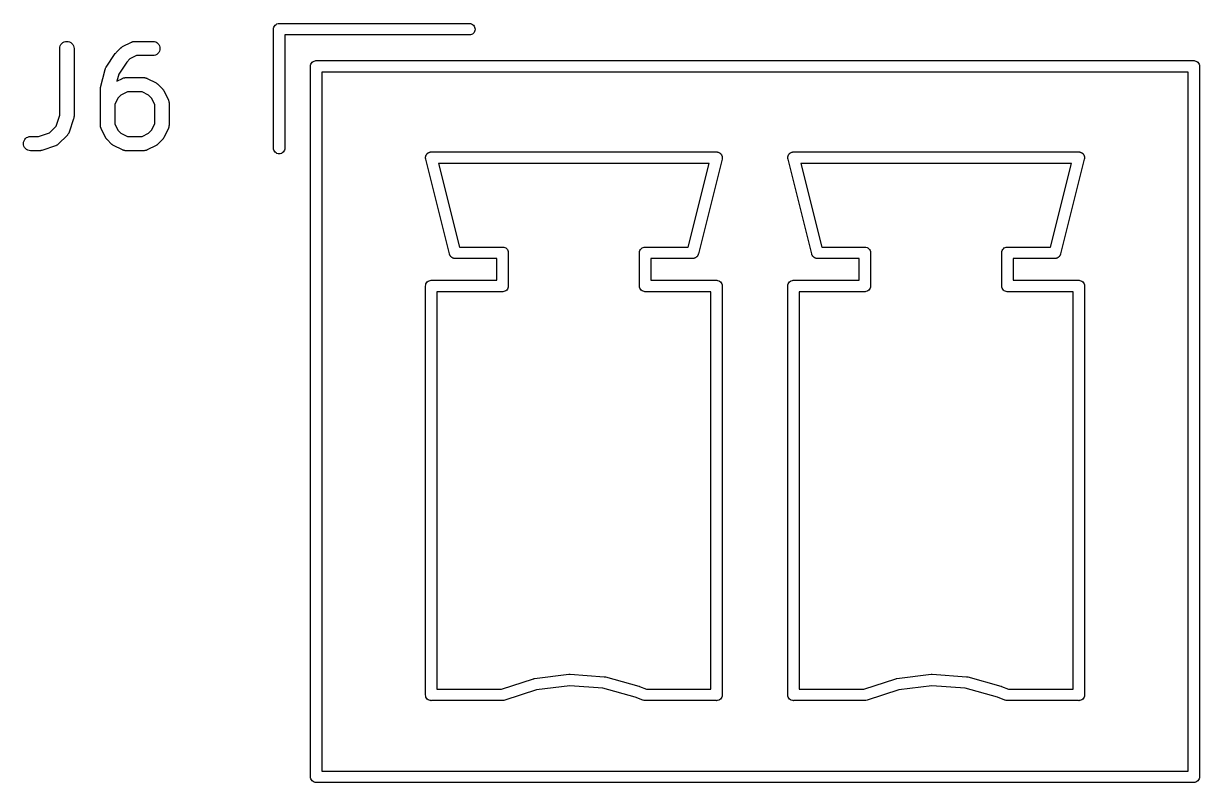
# Model space of a CAD drawing. Extents: x 52.4 to 149.4, y -66.8 to -27.6.
# Drawn here: x 126.21 to 138.58, y -37.17 to -29.19 of the extents above; entities that cross this region are included whole.
import ezdxf

# ---------------------------------------------------------------- set-up
doc = ezdxf.new("R2010")
doc.units = 0
doc.layers.add('BLACK', color=7, linetype='CONTINUOUS')

msp = doc.modelspace()

# ---------------------------------------------------------------- linework, layer by layer
at = {"layer": 'BLACK', "linetype": 'CONTINUOUS'}
for p, q in [((128.888, -29.1909), (128.897, -29.19)), ((128.897, -29.19), (128.9, -29.1897)), ((128.897, -29.19), (128.897, -29.19)), ((128.9, -29.1897), (128.903, -29.19)), ((128.903, -29.19), (130.903, -29.19)), ((130.903, -29.19), (130.912, -29.1909)), ((128.84, -29.25), (128.841, -29.2382)), ((128.84, -29.253), (128.84, -29.25)), ((128.84, -30.5029), (128.84, -29.253)), ((128.841, -29.2382), (128.844, -29.2269)), ((128.844, -29.2269), (128.85, -29.2165)), ((128.85, -29.2165), (128.857, -29.2074)), ((128.857, -29.2074), (128.867, -29.1999)), ((128.867, -29.1999), (128.877, -29.1943)), ((128.877, -29.1943), (128.888, -29.1909)), ((130.903, -29.31), (128.96, -29.31)), ((128.96, -29.31), (128.96, -30.5029)), ((130.912, -29.3091), (130.903, -29.31)), ((130.912, -29.1909), (130.923, -29.1943)), ((130.923, -29.3057), (130.912, -29.3091)), ((130.923, -29.1943), (130.933, -29.1999)), ((130.933, -29.3001), (130.923, -29.3057)), ((130.933, -29.1999), (130.943, -29.2074)), ((130.943, -29.2926), (130.933, -29.3001)), ((130.943, -29.2074), (130.95, -29.2165)), ((130.95, -29.2835), (130.943, -29.2926)), ((130.95, -29.2165), (130.956, -29.2269)), ((130.956, -29.2731), (130.95, -29.2835)), ((130.956, -29.2269), (130.959, -29.2382)), ((130.959, -29.2618), (130.956, -29.2731)), ((130.959, -29.2382), (130.96, -29.25)), ((130.96, -29.25), (130.959, -29.2618)), ((126.592, -29.4513), (126.593, -29.4368)), ((126.593, -29.4368), (126.598, -29.4228)), ((126.598, -29.4228), (126.605, -29.41)), ((126.605, -29.41), (126.614, -29.3988)), ((126.614, -29.3988), (126.626, -29.3896)), ((126.626, -29.3896), (126.639, -29.3828)), ((126.639, -29.3828), (126.653, -29.3787)), ((126.653, -29.3787), (126.667, -29.3774)), ((126.667, -29.3774), (126.682, -29.3789)), ((126.682, -29.3789), (126.696, -29.3832)), ((126.696, -29.3832), (126.709, -29.3902)), ((126.709, -29.3902), (126.72, -29.3995)), ((126.72, -29.3995), (126.729, -29.4109)), ((126.729, -29.4109), (126.736, -29.4238)), ((126.736, -29.4238), (126.74, -29.4378)), ((126.74, -29.4378), (126.742, -29.4524)), ((127.242, -29.439), (127.245, -29.4371)), ((127.245, -29.4371), (127.249, -29.4352)), ((127.249, -29.4352), (127.252, -29.4329)), ((127.252, -29.4329), (127.347, -29.3853)), ((127.347, -29.3853), (127.348, -29.3848)), ((127.348, -29.3848), (127.35, -29.3841)), ((127.35, -29.3841), (127.352, -29.383)), ((127.352, -29.383), (127.357, -29.3816)), ((127.357, -29.3816), (127.362, -29.3798)), ((127.362, -29.3798), (127.364, -29.3794)), ((127.364, -29.3794), (127.366, -29.3788)), ((127.366, -29.3788), (127.371, -29.3783)), ((127.371, -29.3783), (127.377, -29.3775)), ((127.377, -29.3775), (127.379, -29.3776)), ((127.379, -29.3776), (127.381, -29.3774)), ((127.381, -29.3774), (127.571, -29.3774)), ((127.571, -29.3774), (127.572, -29.3774)), ((127.572, -29.3774), (127.587, -29.379)), ((127.587, -29.379), (127.601, -29.3834)), ((127.601, -29.3834), (127.614, -29.3905)), ((127.614, -29.3905), (127.625, -29.3999)), ((127.625, -29.3999), (127.634, -29.4113)), ((127.634, -29.4113), (127.641, -29.4243)), ((127.641, -29.4243), (127.645, -29.4383)), ((126.592, -29.4524), (126.592, -29.4513)), ((126.592, -30.1545), (126.592, -29.4524)), ((126.742, -29.4524), (126.742, -30.1667)), ((127.08, -29.6489), (127.176, -29.506)), ((127.176, -29.5051), (127.181, -29.4999)), ((127.176, -29.5059), (127.176, -29.5051)), ((127.176, -29.506), (127.176, -29.5059)), ((127.176, -29.5059), (127.176, -29.5059)), ((127.176, -29.5059), (127.176, -29.5059)), ((127.181, -29.4999), (127.185, -29.4946)), ((127.185, -29.4946), (127.233, -29.447)), ((127.233, -29.4462), (127.237, -29.4436)), ((127.233, -29.447), (127.233, -29.4462)), ((127.237, -29.4436), (127.24, -29.4407)), ((127.24, -29.4407), (127.242, -29.439)), ((127.33, -29.5616), (127.296, -29.5954)), ((127.399, -29.5274), (127.33, -29.5616)), ((127.571, -29.5274), (127.399, -29.5274)), ((127.586, -29.526), (127.571, -29.5274)), ((127.6, -29.5217), (127.586, -29.526)), ((127.613, -29.5148), (127.6, -29.5217)), ((127.624, -29.5056), (127.613, -29.5148)), ((127.634, -29.4943), (127.624, -29.5056)), ((127.641, -29.4814), (127.634, -29.4943)), ((127.645, -29.4675), (127.641, -29.4814)), ((127.645, -29.4383), (127.646, -29.4529)), ((127.646, -29.4529), (127.645, -29.4675)), ((127.022, -29.8628), (127.07, -29.6723)), ((127.07, -29.6713), (127.072, -29.6666)), ((127.07, -29.6723), (127.07, -29.6713)), ((127.072, -29.6666), (127.074, -29.6618)), ((127.074, -29.6618), (127.075, -29.6597)), ((127.075, -29.6576), (127.078, -29.6533)), ((127.075, -29.6597), (127.075, -29.6576)), ((127.078, -29.6533), (127.08, -29.6489)), ((127.296, -29.5954), (127.212, -29.7213)), ((129.23, -29.64), (129.231, -29.6282)), ((129.23, -29.6429), (129.23, -29.64)), ((129.23, -37.107), (129.23, -29.6429)), ((129.231, -29.6282), (129.234, -29.6169)), ((129.234, -29.6169), (129.24, -29.6065)), ((129.24, -29.6065), (129.247, -29.5974)), ((129.247, -29.5974), (129.257, -29.5899)), ((129.257, -29.5899), (129.267, -29.5843)), ((129.267, -29.5843), (129.278, -29.5809)), ((129.278, -29.5809), (129.287, -29.58)), ((129.287, -29.58), (129.29, -29.5797)), ((129.29, -29.5797), (129.293, -29.58)), ((129.293, -29.58), (138.517, -29.58)), ((138.517, -29.58), (138.52, -29.5797)), ((138.52, -29.5797), (138.523, -29.58)), ((138.523, -29.58), (138.532, -29.5809)), ((138.532, -29.5809), (138.543, -29.5843)), ((138.543, -29.5843), (138.553, -29.5899)), ((138.553, -29.5899), (138.563, -29.5974)), ((138.563, -29.5974), (138.57, -29.6065)), ((138.57, -29.6065), (138.576, -29.6169)), ((138.576, -29.6169), (138.579, -29.6282)), ((138.579, -29.6282), (138.58, -29.64)), ((138.58, -29.64), (138.58, -29.6429)), ((138.58, -29.6429), (138.58, -37.1071)), ((127.212, -29.7213), (127.194, -29.7954)), ((127.194, -29.7954), (127.252, -29.7663)), ((127.252, -29.7663), (127.253, -29.7658)), ((127.253, -29.7658), (127.255, -29.765)), ((127.255, -29.765), (127.257, -29.764)), ((127.257, -29.764), (127.262, -29.7625)), ((127.262, -29.7625), (127.267, -29.7607)), ((127.267, -29.7607), (127.269, -29.7604)), ((127.269, -29.7604), (127.271, -29.7598)), ((127.271, -29.7598), (127.276, -29.7593)), ((127.276, -29.7593), (127.281, -29.7585)), ((127.281, -29.7585), (127.284, -29.7585)), ((127.284, -29.7585), (127.286, -29.7583)), ((127.286, -29.7583), (127.476, -29.7583)), ((127.476, -29.7583), (127.477, -29.7583)), ((127.477, -29.7583), (127.479, -29.7586)), ((127.479, -29.7586), (127.482, -29.7585)), ((127.482, -29.7585), (127.487, -29.7594)), ((127.487, -29.7594), (127.492, -29.76)), ((127.492, -29.76), (127.494, -29.7606)), ((127.494, -29.7606), (127.496, -29.761)), ((127.496, -29.761), (127.501, -29.7629)), ((127.501, -29.7629), (127.506, -29.7644)), ((127.506, -29.7644), (127.508, -29.7655)), ((127.508, -29.7655), (127.51, -29.7663)), ((127.51, -29.7663), (127.605, -29.8139)), ((129.35, -29.7), (129.35, -37.05)), ((138.46, -29.7), (129.35, -29.7)), ((138.46, -37.05), (138.46, -29.7)), ((127.02, -29.8772), (127.021, -29.8713)), ((127.02, -29.8786), (127.02, -29.8772)), ((127.02, -29.8799), (127.02, -29.8786)), ((127.02, -29.881), (127.02, -29.8799)), ((127.02, -30.2619), (127.02, -29.881)), ((127.021, -29.8713), (127.022, -29.8654)), ((127.022, -29.8641), (127.022, -29.8628)), ((127.022, -29.8654), (127.022, -29.8641)), ((127.303, -29.9083), (127.235, -29.9426)), ((127.458, -29.9083), (127.303, -29.9083)), ((127.527, -29.9426), (127.458, -29.9083)), ((127.605, -29.8139), (127.606, -29.8143)), ((127.606, -29.8143), (127.609, -29.8166)), ((127.609, -29.8166), (127.613, -29.8186)), ((127.613, -29.8186), (127.616, -29.8206)), ((127.616, -29.8206), (127.618, -29.8223)), ((127.618, -29.8223), (127.621, -29.8252)), ((127.621, -29.8252), (127.624, -29.8279)), ((127.624, -29.8279), (127.672, -29.8755)), ((127.672, -29.8755), (127.673, -29.8763)), ((127.673, -29.8763), (127.675, -29.8796)), ((127.675, -29.8796), (127.678, -29.8826)), ((127.678, -29.8826), (127.68, -29.8853)), ((127.68, -29.8853), (127.682, -29.8877)), ((127.682, -29.8877), (127.684, -29.8915)), ((127.684, -29.8915), (127.686, -29.895)), ((127.686, -29.895), (127.734, -29.9903)), ((127.204, -29.973), (127.17, -30.0415)), ((127.17, -30.0415), (127.17, -30.2442)), ((127.235, -29.9426), (127.204, -29.973)), ((127.557, -29.973), (127.527, -29.9426)), ((127.592, -30.0415), (127.557, -29.973)), ((127.592, -30.2442), (127.592, -30.0415)), ((127.734, -29.9903), (127.734, -29.9912)), ((127.734, -29.9912), (127.735, -29.9933)), ((127.735, -29.9933), (127.736, -29.9952)), ((127.736, -29.9952), (127.737, -30.0001)), ((127.737, -30.0001), (127.739, -30.0049)), ((127.739, -30.0049), (127.74, -30.0071)), ((127.74, -30.0071), (127.74, -30.0092)), ((127.74, -30.0092), (127.741, -30.0143)), ((127.741, -30.0143), (127.742, -30.0194)), ((127.742, -30.0194), (127.741, -30.0216)), ((127.741, -30.0216), (127.742, -30.0238)), ((127.742, -30.0238), (127.742, -30.2619)), ((126.553, -30.269), (126.592, -30.1545)), ((126.741, -30.1761), (126.74, -30.1792)), ((126.74, -30.1792), (126.74, -30.1823)), ((126.742, -30.1677), (126.741, -30.1719)), ((126.741, -30.1719), (126.741, -30.1761)), ((126.742, -30.1667), (126.742, -30.1677)), ((126.483, -30.3392), (126.553, -30.269)), ((126.738, -30.1904), (126.69, -30.3332)), ((126.739, -30.1863), (126.738, -30.1904)), ((126.74, -30.1823), (126.739, -30.1863)), ((127.02, -30.2641), (127.02, -30.2619)), ((127.02, -30.2663), (127.02, -30.2641)), ((127.021, -30.2714), (127.02, -30.2663)), ((127.022, -30.2765), (127.021, -30.2714)), ((127.022, -30.2786), (127.022, -30.2765)), ((127.023, -30.2808), (127.022, -30.2786)), ((127.024, -30.2856), (127.023, -30.2808)), ((127.026, -30.2905), (127.024, -30.2856)), ((127.027, -30.2924), (127.026, -30.2905)), ((127.028, -30.2945), (127.027, -30.2924)), ((127.028, -30.2954), (127.028, -30.2945)), ((127.076, -30.3907), (127.028, -30.2954)), ((127.17, -30.2442), (127.204, -30.3127)), ((127.557, -30.3127), (127.592, -30.2442)), ((127.734, -30.2954), (127.686, -30.3907)), ((127.735, -30.2934), (127.734, -30.2954)), ((127.736, -30.2914), (127.735, -30.2934)), ((127.737, -30.2866), (127.736, -30.2914)), ((127.739, -30.2818), (127.737, -30.2866)), ((127.74, -30.2775), (127.739, -30.2796)), ((127.739, -30.2796), (127.739, -30.2818)), ((127.741, -30.2724), (127.74, -30.2775)), ((127.742, -30.263), (127.741, -30.2651)), ((127.741, -30.2651), (127.741, -30.2674)), ((127.741, -30.2674), (127.741, -30.2724)), ((127.742, -30.2619), (127.742, -30.263)), ((126.212, -30.4373), (126.217, -30.4233)), ((126.217, -30.4233), (126.224, -30.4104)), ((126.224, -30.4104), (126.233, -30.3992)), ((126.233, -30.3992), (126.244, -30.3899)), ((126.244, -30.3899), (126.257, -30.383)), ((126.257, -30.383), (126.271, -30.3788)), ((126.271, -30.3788), (126.286, -30.3774)), ((126.286, -30.3774), (126.369, -30.3774)), ((126.369, -30.3774), (126.483, -30.3392)), ((126.672, -30.3626), (126.577, -30.4578)), ((126.673, -30.3609), (126.672, -30.3626)), ((126.675, -30.3594), (126.673, -30.3609)), ((126.678, -30.3552), (126.675, -30.3594)), ((126.681, -30.3512), (126.678, -30.3552)), ((126.682, -30.3493), (126.681, -30.3512)), ((126.684, -30.3475), (126.682, -30.3493)), ((126.686, -30.3429), (126.684, -30.3475)), ((126.688, -30.3383), (126.686, -30.3429)), ((126.689, -30.3362), (126.688, -30.3383)), ((126.69, -30.3342), (126.689, -30.3362)), ((126.69, -30.3332), (126.69, -30.3342)), ((127.078, -30.3943), (127.076, -30.3907)), ((127.08, -30.398), (127.078, -30.3943)), ((127.082, -30.4004), (127.08, -30.398)), ((127.084, -30.4031), (127.082, -30.4004)), ((127.086, -30.4061), (127.084, -30.4031)), ((127.089, -30.4094), (127.086, -30.4061)), ((127.09, -30.4102), (127.089, -30.4094)), ((127.137, -30.4578), (127.09, -30.4102)), ((127.204, -30.3127), (127.235, -30.3431)), ((127.235, -30.3431), (127.303, -30.3774)), ((127.303, -30.3774), (127.458, -30.3774)), ((127.458, -30.3774), (127.527, -30.3431)), ((127.527, -30.3431), (127.557, -30.3127)), ((127.672, -30.4102), (127.624, -30.4578)), ((127.675, -30.4069), (127.672, -30.4102)), ((127.678, -30.4039), (127.675, -30.4069)), ((127.679, -30.4013), (127.678, -30.4039)), ((127.681, -30.3989), (127.679, -30.4013)), ((127.683, -30.3952), (127.681, -30.3989)), ((127.686, -30.3916), (127.683, -30.3952)), ((127.686, -30.3907), (127.686, -30.3916)), ((126.211, -30.4519), (126.212, -30.4373)), ((126.212, -30.4664), (126.211, -30.4519)), ((126.216, -30.4805), (126.212, -30.4664)), ((126.223, -30.4934), (126.216, -30.4805)), ((126.232, -30.5049), (126.223, -30.4934)), ((126.243, -30.5143), (126.232, -30.5049)), ((126.256, -30.5213), (126.243, -30.5143)), ((126.27, -30.5257), (126.256, -30.5213)), ((126.285, -30.5274), (126.27, -30.5257)), ((126.286, -30.5274), (126.285, -30.5274)), ((126.381, -30.5274), (126.286, -30.5274)), ((126.385, -30.527), (126.381, -30.5274)), ((126.389, -30.5269), (126.385, -30.527)), ((126.392, -30.5263), (126.389, -30.5269)), ((126.396, -30.526), (126.392, -30.5263)), ((126.4, -30.5247), (126.396, -30.526)), ((126.404, -30.5239), (126.4, -30.5247)), ((126.405, -30.5235), (126.404, -30.5239)), ((126.548, -30.4759), (126.405, -30.5235)), ((126.55, -30.475), (126.548, -30.4759)), ((126.552, -30.4744), (126.55, -30.475)), ((126.556, -30.472), (126.552, -30.4744)), ((126.561, -30.47), (126.556, -30.472)), ((126.563, -30.4687), (126.561, -30.47)), ((126.565, -30.4677), (126.563, -30.4687)), ((126.569, -30.4645), (126.565, -30.4677)), ((126.573, -30.4615), (126.569, -30.4645)), ((126.574, -30.4599), (126.573, -30.4615)), ((126.576, -30.4585), (126.574, -30.4599)), ((126.577, -30.4578), (126.576, -30.4585)), ((127.141, -30.4605), (127.137, -30.4578)), ((127.144, -30.4634), (127.141, -30.4605)), ((127.146, -30.4651), (127.144, -30.4634)), ((127.149, -30.4671), (127.146, -30.4651)), ((127.152, -30.4691), (127.149, -30.4671)), ((127.156, -30.4714), (127.152, -30.4691)), ((127.157, -30.4718), (127.156, -30.4714)), ((127.252, -30.5195), (127.157, -30.4718)), ((127.254, -30.5203), (127.252, -30.5195)), ((127.256, -30.5213), (127.254, -30.5203)), ((127.261, -30.5229), (127.256, -30.5213)), ((127.266, -30.5247), (127.261, -30.5229)), ((127.268, -30.5251), (127.266, -30.5247)), ((127.27, -30.5257), (127.268, -30.5251)), ((127.275, -30.5263), (127.27, -30.5257)), ((127.28, -30.5272), (127.275, -30.5263)), ((127.282, -30.5271), (127.28, -30.5272)), ((127.285, -30.5274), (127.282, -30.5271)), ((127.286, -30.5274), (127.285, -30.5274)), ((127.476, -30.5274), (127.286, -30.5274)), ((127.478, -30.5272), (127.476, -30.5274)), ((127.481, -30.5273), (127.478, -30.5272)), ((127.486, -30.5265), (127.481, -30.5273)), ((127.491, -30.526), (127.486, -30.5265)), ((127.493, -30.5253), (127.491, -30.526)), ((127.495, -30.525), (127.493, -30.5253)), ((127.5, -30.5232), (127.495, -30.525)), ((127.505, -30.5217), (127.5, -30.5232)), ((127.507, -30.5207), (127.505, -30.5217)), ((127.509, -30.5199), (127.507, -30.5207)), ((127.51, -30.5195), (127.509, -30.5199)), ((127.605, -30.4718), (127.51, -30.5195)), ((127.609, -30.4696), (127.605, -30.4718)), ((127.612, -30.4677), (127.609, -30.4696)), ((127.615, -30.4657), (127.612, -30.4677)), ((127.617, -30.4641), (127.615, -30.4657)), ((127.62, -30.4612), (127.617, -30.4641)), ((127.624, -30.4585), (127.62, -30.4612)), ((127.624, -30.4578), (127.624, -30.4585)), ((128.841, -30.5118), (128.84, -30.5029)), ((128.844, -30.5231), (128.841, -30.5118)), ((128.85, -30.5335), (128.844, -30.5231)), ((128.857, -30.5426), (128.85, -30.5335)), ((128.867, -30.5501), (128.857, -30.5426)), ((128.877, -30.5557), (128.867, -30.5501)), ((128.933, -30.5501), (128.923, -30.5557)), ((128.943, -30.5426), (128.933, -30.5501)), ((128.95, -30.5335), (128.943, -30.5426)), ((128.956, -30.5231), (128.95, -30.5335)), ((128.959, -30.5118), (128.956, -30.5231)), ((128.96, -30.5029), (128.959, -30.5118)), ((130.464, -30.5516), (130.465, -30.5508)), ((130.465, -30.5508), (130.467, -30.5499)), ((130.467, -30.5499), (130.47, -30.5478)), ((130.47, -30.5478), (130.474, -30.5455)), ((130.474, -30.5455), (130.476, -30.545)), ((130.476, -30.545), (130.477, -30.5443)), ((130.477, -30.5443), (130.481, -30.543)), ((130.481, -30.543), (130.485, -30.5415)), ((130.485, -30.5415), (130.487, -30.5413)), ((130.487, -30.5413), (130.488, -30.5409)), ((130.488, -30.5409), (130.493, -30.5404)), ((130.493, -30.5404), (130.497, -30.5398)), ((130.497, -30.5398), (130.501, -30.54)), ((130.501, -30.54), (133.499, -30.54)), ((133.499, -30.54), (133.503, -30.5398)), ((133.503, -30.5398), (133.507, -30.5404)), ((133.507, -30.5404), (133.512, -30.5409)), ((133.512, -30.5409), (133.513, -30.5413)), ((133.513, -30.5413), (133.515, -30.5415)), ((133.515, -30.5415), (133.519, -30.543)), ((133.519, -30.543), (133.523, -30.5443)), ((133.523, -30.5443), (133.524, -30.545)), ((133.524, -30.545), (133.526, -30.5455)), ((133.526, -30.5455), (133.53, -30.5478)), ((133.53, -30.5478), (133.533, -30.5499)), ((133.533, -30.5499), (133.535, -30.5508)), ((133.535, -30.5508), (133.536, -30.5516)), ((134.274, -30.5516), (134.275, -30.5508)), ((134.275, -30.5508), (134.277, -30.5499)), ((134.277, -30.5499), (134.28, -30.5478)), ((134.28, -30.5478), (134.284, -30.5455)), ((134.284, -30.5455), (134.286, -30.545)), ((134.286, -30.545), (134.287, -30.5443)), ((134.287, -30.5443), (134.291, -30.543)), ((134.291, -30.543), (134.295, -30.5415)), ((134.295, -30.5415), (134.297, -30.5413)), ((134.297, -30.5413), (134.298, -30.5409)), ((134.298, -30.5409), (134.303, -30.5404)), ((134.303, -30.5404), (134.307, -30.5398)), ((134.307, -30.5398), (134.311, -30.54)), ((134.311, -30.54), (137.309, -30.54)), ((137.309, -30.54), (137.313, -30.5398)), ((137.313, -30.5398), (137.317, -30.5404)), ((137.317, -30.5404), (137.322, -30.5409)), ((137.322, -30.5409), (137.323, -30.5413)), ((137.323, -30.5413), (137.325, -30.5415)), ((137.325, -30.5415), (137.329, -30.543)), ((137.329, -30.543), (137.333, -30.5443)), ((137.333, -30.5443), (137.334, -30.545)), ((137.334, -30.545), (137.336, -30.5455)), ((137.336, -30.5455), (137.34, -30.5478)), ((137.34, -30.5478), (137.343, -30.5499)), ((137.343, -30.5499), (137.345, -30.5508)), ((137.345, -30.5508), (137.346, -30.5516)), ((128.888, -30.5591), (128.877, -30.5557)), ((128.9, -30.5603), (128.888, -30.5591)), ((128.912, -30.5591), (128.9, -30.5603)), ((128.923, -30.5557), (128.912, -30.5591)), ((130.44, -30.5911), (130.441, -30.5897)), ((130.44, -30.5956), (130.44, -30.5911)), ((130.44, -30.6), (130.44, -30.5956)), ((130.44, -30.6015), (130.44, -30.6)), ((130.44, -30.6029), (130.44, -30.6015)), ((130.44, -30.6073), (130.44, -30.6029)), ((130.441, -30.6118), (130.44, -30.6073)), ((130.441, -30.5882), (130.442, -30.584)), ((130.441, -30.5897), (130.441, -30.5882)), ((130.442, -30.616), (130.441, -30.6118)), ((130.442, -30.584), (130.443, -30.5797)), ((130.691, -31.6103), (130.442, -30.616)), ((130.443, -30.5797), (130.444, -30.5783)), ((130.444, -30.5769), (130.446, -30.573)), ((130.444, -30.5783), (130.444, -30.5769)), ((130.446, -30.573), (130.448, -30.569)), ((130.448, -30.569), (130.449, -30.5678)), ((130.449, -30.5678), (130.45, -30.5665)), ((130.45, -30.5665), (130.453, -30.563)), ((130.453, -30.563), (130.455, -30.5595)), ((130.455, -30.5595), (130.456, -30.5585)), ((130.456, -30.5585), (130.457, -30.5574)), ((130.457, -30.5574), (130.461, -30.5545)), ((130.461, -30.5545), (130.464, -30.5516)), ((130.577, -30.66), (130.797, -31.54)), ((133.423, -30.66), (130.577, -30.66)), ((133.203, -31.54), (133.423, -30.66)), ((133.558, -30.616), (133.309, -31.6103)), ((133.536, -30.5516), (133.539, -30.5545)), ((133.539, -30.5545), (133.543, -30.5574)), ((133.543, -30.5574), (133.544, -30.5585)), ((133.544, -30.5585), (133.545, -30.5595)), ((133.545, -30.5595), (133.547, -30.563)), ((133.547, -30.563), (133.55, -30.5665)), ((133.55, -30.5665), (133.551, -30.5678)), ((133.551, -30.5678), (133.552, -30.569)), ((133.552, -30.569), (133.554, -30.573)), ((133.554, -30.573), (133.556, -30.5769)), ((133.556, -30.5769), (133.556, -30.5783)), ((133.556, -30.5783), (133.557, -30.5797)), ((133.557, -30.5797), (133.558, -30.5839)), ((133.558, -30.5839), (133.559, -30.5882)), ((133.559, -30.6118), (133.558, -30.616)), ((133.559, -30.5882), (133.559, -30.5897)), ((133.559, -30.5897), (133.56, -30.5911)), ((133.56, -30.6073), (133.559, -30.6118)), ((133.56, -30.5911), (133.56, -30.5956)), ((133.56, -30.5956), (133.56, -30.6)), ((133.56, -30.6), (133.56, -30.6015)), ((133.56, -30.6015), (133.56, -30.6029)), ((133.56, -30.6029), (133.56, -30.6073)), ((134.25, -30.5911), (134.251, -30.5897)), ((134.25, -30.5956), (134.25, -30.5911)), ((134.25, -30.6), (134.25, -30.5956)), ((134.25, -30.6015), (134.25, -30.6)), ((134.25, -30.6029), (134.25, -30.6015)), ((134.25, -30.6073), (134.25, -30.6029)), ((134.251, -30.6118), (134.25, -30.6073)), ((134.251, -30.5882), (134.252, -30.584)), ((134.251, -30.5897), (134.251, -30.5882)), ((134.252, -30.616), (134.251, -30.6118)), ((134.252, -30.584), (134.253, -30.5797)), ((134.501, -31.6103), (134.252, -30.616)), ((134.253, -30.5797), (134.254, -30.5783)), ((134.254, -30.5769), (134.256, -30.573)), ((134.254, -30.5783), (134.254, -30.5769)), ((134.256, -30.573), (134.258, -30.569)), ((134.258, -30.569), (134.259, -30.5678)), ((134.259, -30.5678), (134.26, -30.5665)), ((134.26, -30.5665), (134.263, -30.563)), ((134.263, -30.563), (134.265, -30.5595)), ((134.265, -30.5595), (134.266, -30.5585)), ((134.266, -30.5585), (134.267, -30.5574)), ((134.267, -30.5574), (134.271, -30.5545)), ((134.271, -30.5545), (134.274, -30.5516)), ((134.387, -30.66), (134.607, -31.54)), ((137.233, -30.66), (134.387, -30.66)), ((137.013, -31.54), (137.233, -30.66)), ((137.368, -30.616), (137.119, -31.6103)), ((137.346, -30.5516), (137.349, -30.5545)), ((137.349, -30.5545), (137.353, -30.5574)), ((137.353, -30.5574), (137.354, -30.5585)), ((137.354, -30.5585), (137.355, -30.5595)), ((137.355, -30.5595), (137.357, -30.563)), ((137.357, -30.563), (137.36, -30.5665)), ((137.36, -30.5665), (137.361, -30.5678)), ((137.361, -30.5678), (137.362, -30.569)), ((137.362, -30.569), (137.364, -30.573)), ((137.364, -30.573), (137.366, -30.5769)), ((137.366, -30.5769), (137.366, -30.5783)), ((137.366, -30.5783), (137.367, -30.5797)), ((137.367, -30.5797), (137.368, -30.5839)), ((137.368, -30.5839), (137.369, -30.5882)), ((137.369, -30.6118), (137.368, -30.616)), ((137.369, -30.5882), (137.369, -30.5897)), ((137.369, -30.5897), (137.37, -30.5911)), ((137.37, -30.6073), (137.369, -30.6118)), ((137.37, -30.5911), (137.37, -30.5956)), ((137.37, -30.5956), (137.37, -30.6)), ((137.37, -30.6), (137.37, -30.6015)), ((137.37, -30.6015), (137.37, -30.6029)), ((137.37, -30.6029), (137.37, -30.6073)), ((130.797, -31.54), (131.247, -31.54)), ((131.247, -31.54), (131.25, -31.5397)), ((131.25, -31.5397), (131.253, -31.54)), ((131.253, -31.54), (131.262, -31.5409)), ((131.262, -31.5409), (131.273, -31.5443)), ((132.727, -31.5443), (132.738, -31.5409)), ((132.738, -31.5409), (132.747, -31.54)), ((132.747, -31.54), (132.75, -31.5397)), ((132.75, -31.5397), (132.753, -31.54)), ((132.753, -31.54), (133.203, -31.54)), ((134.607, -31.54), (135.057, -31.54)), ((135.057, -31.54), (135.06, -31.5397)), ((135.06, -31.5397), (135.063, -31.54)), ((135.063, -31.54), (135.072, -31.5409)), ((135.072, -31.5409), (135.083, -31.5443)), ((136.537, -31.5443), (136.548, -31.5409)), ((136.548, -31.5409), (136.557, -31.54)), ((136.557, -31.54), (136.56, -31.5397)), ((136.56, -31.5397), (136.563, -31.54)), ((136.563, -31.54), (137.013, -31.54)), ((130.691, -31.6118), (130.691, -31.6103)), ((130.692, -31.616), (130.691, -31.6118)), ((130.693, -31.6174), (130.692, -31.616)), ((130.693, -31.6188), (130.693, -31.6174)), ((130.694, -31.6231), (130.693, -31.6188)), ((130.695, -31.6244), (130.694, -31.6231)), ((130.695, -31.6258), (130.695, -31.6244)), ((130.698, -31.6296), (130.695, -31.6258)), ((130.7, -31.6335), (130.698, -31.6296)), ((130.701, -31.6346), (130.7, -31.6335)), ((130.702, -31.6359), (130.701, -31.6346)), ((130.705, -31.6392), (130.702, -31.6359)), ((130.707, -31.6426), (130.705, -31.6392)), ((130.709, -31.6436), (130.707, -31.6426)), ((130.709, -31.6447), (130.709, -31.6436)), ((130.713, -31.6473), (130.709, -31.6447)), ((130.717, -31.6501), (130.713, -31.6473)), ((130.718, -31.6508), (130.717, -31.6501)), ((130.719, -31.6517), (130.718, -31.6508)), ((130.723, -31.6536), (130.719, -31.6517)), ((130.727, -31.6557), (130.723, -31.6536)), ((130.728, -31.6561), (130.727, -31.6557)), ((130.73, -31.6568), (130.728, -31.6561)), ((130.734, -31.6578), (130.73, -31.6568)), ((130.738, -31.6591), (130.734, -31.6578)), ((130.74, -31.6593), (130.738, -31.6591)), ((130.741, -31.6596), (130.74, -31.6593)), ((130.746, -31.6599), (130.741, -31.6596)), ((130.747, -31.66), (130.746, -31.6599)), ((130.749, -31.66), (130.747, -31.66)), ((130.753, -31.6602), (130.749, -31.66)), ((130.754, -31.66), (130.753, -31.6602)), ((131.19, -31.66), (130.754, -31.66)), ((131.19, -31.89), (131.19, -31.66)), ((131.273, -31.5443), (131.283, -31.5499)), ((131.283, -31.5499), (131.293, -31.5574)), ((131.293, -31.5574), (131.3, -31.5665)), ((131.3, -31.5665), (131.306, -31.5769)), ((131.306, -31.5769), (131.309, -31.5882)), ((131.309, -31.5882), (131.31, -31.6)), ((131.31, -31.6), (131.31, -31.6029)), ((131.31, -31.6029), (131.31, -31.9471)), ((132.69, -31.6), (132.691, -31.5882)), ((132.69, -31.6029), (132.69, -31.6)), ((132.69, -31.947), (132.69, -31.6029)), ((132.691, -31.5882), (132.694, -31.5769)), ((132.694, -31.5769), (132.7, -31.5665)), ((132.7, -31.5665), (132.707, -31.5574)), ((132.707, -31.5574), (132.717, -31.5499)), ((132.717, -31.5499), (132.727, -31.5443)), ((133.246, -31.66), (132.81, -31.66)), ((132.81, -31.66), (132.81, -31.89)), ((133.247, -31.6602), (133.246, -31.66)), ((133.251, -31.66), (133.247, -31.6602)), ((133.253, -31.66), (133.251, -31.66)), ((133.254, -31.6599), (133.253, -31.66)), ((133.259, -31.6596), (133.254, -31.6599)), ((133.26, -31.6593), (133.259, -31.6596)), ((133.262, -31.6591), (133.26, -31.6593)), ((133.266, -31.6578), (133.262, -31.6591)), ((133.27, -31.6568), (133.266, -31.6578)), ((133.272, -31.6561), (133.27, -31.6568)), ((133.273, -31.6557), (133.272, -31.6561)), ((133.277, -31.6536), (133.273, -31.6557)), ((133.281, -31.6517), (133.277, -31.6536)), ((133.282, -31.6508), (133.281, -31.6517)), ((133.283, -31.6501), (133.282, -31.6508)), ((133.287, -31.6473), (133.283, -31.6501)), ((133.291, -31.6447), (133.287, -31.6473)), ((133.293, -31.6426), (133.291, -31.6436)), ((133.291, -31.6436), (133.291, -31.6447)), ((133.295, -31.6392), (133.293, -31.6426)), ((133.298, -31.6359), (133.295, -31.6392)), ((133.299, -31.6346), (133.298, -31.6359)), ((133.3, -31.6335), (133.299, -31.6346)), ((133.302, -31.6296), (133.3, -31.6335)), ((133.305, -31.6258), (133.302, -31.6296)), ((133.306, -31.6231), (133.305, -31.6244)), ((133.305, -31.6244), (133.305, -31.6258)), ((133.307, -31.6188), (133.306, -31.6231)), ((133.308, -31.616), (133.307, -31.6174)), ((133.307, -31.6174), (133.307, -31.6188)), ((133.309, -31.6118), (133.308, -31.616)), ((133.309, -31.6103), (133.309, -31.6118)), ((134.501, -31.6118), (134.501, -31.6103)), ((134.502, -31.616), (134.501, -31.6118)), ((134.503, -31.6174), (134.502, -31.616)), ((134.503, -31.6188), (134.503, -31.6174)), ((134.504, -31.6231), (134.503, -31.6188)), ((134.505, -31.6244), (134.504, -31.6231)), ((134.505, -31.6258), (134.505, -31.6244)), ((134.508, -31.6296), (134.505, -31.6258)), ((134.51, -31.6335), (134.508, -31.6296)), ((134.511, -31.6346), (134.51, -31.6335)), ((134.512, -31.6359), (134.511, -31.6346)), ((134.515, -31.6392), (134.512, -31.6359)), ((134.517, -31.6426), (134.515, -31.6392)), ((134.519, -31.6436), (134.517, -31.6426)), ((134.519, -31.6447), (134.519, -31.6436)), ((134.523, -31.6473), (134.519, -31.6447)), ((134.527, -31.6501), (134.523, -31.6473)), ((134.528, -31.6508), (134.527, -31.6501)), ((134.529, -31.6517), (134.528, -31.6508)), ((134.533, -31.6536), (134.529, -31.6517)), ((134.537, -31.6557), (134.533, -31.6536)), ((134.538, -31.6561), (134.537, -31.6557)), ((134.54, -31.6568), (134.538, -31.6561)), ((134.544, -31.6578), (134.54, -31.6568)), ((134.548, -31.6591), (134.544, -31.6578)), ((134.55, -31.6593), (134.548, -31.6591)), ((134.551, -31.6596), (134.55, -31.6593)), ((134.556, -31.6599), (134.551, -31.6596)), ((134.557, -31.66), (134.556, -31.6599)), ((134.559, -31.66), (134.557, -31.66)), ((134.563, -31.6602), (134.559, -31.66)), ((134.564, -31.66), (134.563, -31.6602)), ((135, -31.66), (134.564, -31.66)), ((135, -31.89), (135, -31.66)), ((135.083, -31.5443), (135.093, -31.5499)), ((135.093, -31.5499), (135.103, -31.5574)), ((135.103, -31.5574), (135.11, -31.5665)), ((135.11, -31.5665), (135.116, -31.5769)), ((135.116, -31.5769), (135.119, -31.5882)), ((135.119, -31.5882), (135.12, -31.6)), ((135.12, -31.6), (135.12, -31.6029)), ((135.12, -31.6029), (135.12, -31.9471)), ((136.5, -31.6), (136.501, -31.5882)), ((136.5, -31.6029), (136.5, -31.6)), ((136.5, -31.947), (136.5, -31.6029)), ((136.501, -31.5882), (136.504, -31.5769)), ((136.504, -31.5769), (136.51, -31.5665)), ((136.51, -31.5665), (136.517, -31.5574)), ((136.517, -31.5574), (136.527, -31.5499)), ((136.527, -31.5499), (136.537, -31.5443)), ((137.056, -31.66), (136.62, -31.66)), ((136.62, -31.66), (136.62, -31.89)), ((137.057, -31.6602), (137.056, -31.66)), ((137.061, -31.66), (137.057, -31.6602)), ((137.063, -31.66), (137.061, -31.66)), ((137.064, -31.6599), (137.063, -31.66)), ((137.069, -31.6596), (137.064, -31.6599)), ((137.07, -31.6593), (137.069, -31.6596)), ((137.072, -31.6591), (137.07, -31.6593)), ((137.076, -31.6578), (137.072, -31.6591)), ((137.08, -31.6568), (137.076, -31.6578)), ((137.082, -31.6561), (137.08, -31.6568)), ((137.083, -31.6557), (137.082, -31.6561)), ((137.087, -31.6536), (137.083, -31.6557)), ((137.091, -31.6517), (137.087, -31.6536)), ((137.092, -31.6508), (137.091, -31.6517)), ((137.093, -31.6501), (137.092, -31.6508)), ((137.097, -31.6473), (137.093, -31.6501)), ((137.101, -31.6447), (137.097, -31.6473)), ((137.103, -31.6426), (137.101, -31.6436)), ((137.101, -31.6436), (137.101, -31.6447)), ((137.105, -31.6392), (137.103, -31.6426)), ((137.108, -31.6359), (137.105, -31.6392)), ((137.109, -31.6346), (137.108, -31.6359)), ((137.11, -31.6335), (137.109, -31.6346)), ((137.112, -31.6296), (137.11, -31.6335)), ((137.115, -31.6258), (137.112, -31.6296)), ((137.116, -31.6231), (137.115, -31.6244)), ((137.115, -31.6244), (137.115, -31.6258)), ((137.117, -31.6188), (137.116, -31.6231)), ((137.118, -31.616), (137.117, -31.6174)), ((137.117, -31.6174), (137.117, -31.6188)), ((137.119, -31.6118), (137.118, -31.616)), ((137.119, -31.6103), (137.119, -31.6118)), ((130.45, -31.9165), (130.457, -31.9074)), ((130.457, -31.9074), (130.467, -31.8999)), ((130.467, -31.8999), (130.477, -31.8943)), ((130.477, -31.8943), (130.488, -31.8909)), ((130.488, -31.8909), (130.497, -31.89)), ((130.497, -31.89), (130.5, -31.8897)), ((130.497, -31.89), (130.497, -31.89)), ((130.5, -31.8897), (130.503, -31.89)), ((130.503, -31.89), (131.19, -31.89)), ((132.81, -31.89), (133.497, -31.89)), ((133.497, -31.89), (133.5, -31.8897)), ((133.5, -31.8897), (133.503, -31.89)), ((133.503, -31.89), (133.503, -31.89)), ((133.503, -31.89), (133.512, -31.8909)), ((133.512, -31.8909), (133.523, -31.8943)), ((133.523, -31.8943), (133.533, -31.8999)), ((133.533, -31.8999), (133.543, -31.9074)), ((133.543, -31.9074), (133.55, -31.9165)), ((134.26, -31.9165), (134.267, -31.9074)), ((134.267, -31.9074), (134.277, -31.8999)), ((134.277, -31.8999), (134.287, -31.8943)), ((134.287, -31.8943), (134.298, -31.8909)), ((134.298, -31.8909), (134.307, -31.89)), ((134.307, -31.89), (134.31, -31.8897)), ((134.307, -31.89), (134.307, -31.89)), ((134.31, -31.8897), (134.313, -31.89)), ((134.313, -31.89), (135, -31.89)), ((136.62, -31.89), (137.307, -31.89)), ((137.307, -31.89), (137.31, -31.8897)), ((137.31, -31.8897), (137.313, -31.89)), ((137.313, -31.89), (137.313, -31.89)), ((137.313, -31.89), (137.322, -31.8909)), ((137.322, -31.8909), (137.333, -31.8943)), ((137.333, -31.8943), (137.343, -31.8999)), ((137.343, -31.8999), (137.353, -31.9074)), ((137.353, -31.9074), (137.36, -31.9165)), ((130.44, -31.95), (130.441, -31.9382)), ((130.44, -31.953), (130.44, -31.95)), ((130.44, -36.2471), (130.44, -31.953)), ((130.441, -31.9382), (130.444, -31.9269)), ((130.444, -31.9269), (130.45, -31.9165)), ((131.247, -32.01), (130.56, -32.01)), ((130.56, -32.01), (130.56, -36.19)), ((131.25, -32.0103), (131.247, -32.01)), ((131.253, -32.01), (131.25, -32.0103)), ((131.262, -32.0091), (131.253, -32.01)), ((131.253, -32.01), (131.253, -32.01)), ((131.273, -32.0057), (131.262, -32.0091)), ((131.283, -32.0001), (131.273, -32.0057)), ((131.293, -31.9926), (131.283, -32.0001)), ((131.3, -31.9835), (131.293, -31.9926)), ((131.306, -31.9731), (131.3, -31.9835)), ((131.309, -31.9618), (131.306, -31.9731)), ((131.31, -31.95), (131.309, -31.9618)), ((131.31, -31.9471), (131.31, -31.95)), ((132.69, -31.95), (132.69, -31.947)), ((132.691, -31.9618), (132.69, -31.95)), ((132.694, -31.9731), (132.691, -31.9618)), ((132.7, -31.9835), (132.694, -31.9731)), ((132.707, -31.9926), (132.7, -31.9835)), ((132.717, -32.0001), (132.707, -31.9926)), ((132.727, -32.0057), (132.717, -32.0001)), ((132.738, -32.0091), (132.727, -32.0057)), ((132.747, -32.01), (132.738, -32.0091)), ((132.75, -32.0103), (132.747, -32.01)), ((132.747, -32.01), (132.747, -32.01)), ((132.753, -32.01), (132.75, -32.0103)), ((133.44, -32.01), (132.753, -32.01)), ((133.44, -36.19), (133.44, -32.01)), ((133.55, -31.9165), (133.556, -31.9269)), ((133.556, -31.9269), (133.559, -31.9382)), ((133.559, -31.9382), (133.56, -31.95)), ((133.56, -31.95), (133.56, -31.9529)), ((133.56, -31.9529), (133.56, -36.2471)), ((134.25, -31.95), (134.251, -31.9382)), ((134.25, -31.953), (134.25, -31.95)), ((134.25, -36.2471), (134.25, -31.953)), ((134.251, -31.9382), (134.254, -31.9269)), ((134.254, -31.9269), (134.26, -31.9165)), ((135.057, -32.01), (134.37, -32.01)), ((134.37, -32.01), (134.37, -36.19)), ((135.06, -32.0103), (135.057, -32.01)), ((135.063, -32.01), (135.06, -32.0103)), ((135.072, -32.0091), (135.063, -32.01)), ((135.063, -32.01), (135.063, -32.01)), ((135.083, -32.0057), (135.072, -32.0091)), ((135.093, -32.0001), (135.083, -32.0057)), ((135.103, -31.9926), (135.093, -32.0001)), ((135.11, -31.9835), (135.103, -31.9926)), ((135.116, -31.9731), (135.11, -31.9835)), ((135.119, -31.9618), (135.116, -31.9731)), ((135.12, -31.95), (135.119, -31.9618)), ((135.12, -31.9471), (135.12, -31.95)), ((136.5, -31.95), (136.5, -31.947)), ((136.501, -31.9618), (136.5, -31.95)), ((136.504, -31.9731), (136.501, -31.9618)), ((136.51, -31.9835), (136.504, -31.9731)), ((136.517, -31.9926), (136.51, -31.9835)), ((136.527, -32.0001), (136.517, -31.9926)), ((136.537, -32.0057), (136.527, -32.0001)), ((136.548, -32.0091), (136.537, -32.0057)), ((136.557, -32.01), (136.548, -32.0091)), ((136.56, -32.0103), (136.557, -32.01)), ((136.557, -32.01), (136.557, -32.01)), ((136.563, -32.01), (136.56, -32.0103)), ((137.25, -32.01), (136.563, -32.01)), ((137.25, -36.19), (137.25, -32.01)), ((137.36, -31.9165), (137.366, -31.9269)), ((137.366, -31.9269), (137.369, -31.9382)), ((137.369, -31.9382), (137.37, -31.95)), ((137.37, -31.95), (137.37, -31.9529)), ((137.37, -31.9529), (137.37, -36.2471)), ((131.24, -36.19), (131.576, -36.0797)), ((131.576, -36.0797), (131.577, -36.0794)), ((131.577, -36.0794), (131.582, -36.0783)), ((131.582, -36.0783), (131.587, -36.0771)), ((131.587, -36.0771), (131.947, -36.0329)), ((131.947, -36.0329), (131.948, -36.0328)), ((131.948, -36.0328), (131.953, -36.0328)), ((131.953, -36.0328), (131.959, -36.0326)), ((131.959, -36.0326), (132.32, -36.0592)), ((132.32, -36.0592), (132.321, -36.0592)), ((132.321, -36.0592), (132.327, -36.0602)), ((132.327, -36.0602), (132.332, -36.0611)), ((132.332, -36.0611), (132.682, -36.1574)), ((135.05, -36.19), (135.386, -36.0797)), ((135.386, -36.0797), (135.387, -36.0794)), ((135.387, -36.0794), (135.392, -36.0783)), ((135.392, -36.0783), (135.397, -36.0771)), ((135.397, -36.0771), (135.757, -36.0329)), ((135.757, -36.0329), (135.758, -36.0328)), ((135.758, -36.0328), (135.763, -36.0328)), ((135.763, -36.0328), (135.769, -36.0326)), ((135.769, -36.0326), (136.13, -36.0592)), ((136.13, -36.0592), (136.131, -36.0592)), ((136.131, -36.0592), (136.137, -36.0602)), ((136.137, -36.0602), (136.142, -36.0611)), ((136.142, -36.0611), (136.492, -36.1574)), ((130.56, -36.19), (131.24, -36.19)), ((131.608, -36.1955), (131.274, -36.3054)), ((131.956, -36.1527), (131.608, -36.1955)), ((132.306, -36.1784), (131.956, -36.1527)), ((132.646, -36.2721), (132.306, -36.1784)), ((132.682, -36.1574), (132.682, -36.1576)), ((132.682, -36.1576), (132.685, -36.1588)), ((132.685, -36.1588), (132.689, -36.1598)), ((132.689, -36.1598), (132.762, -36.19)), ((132.762, -36.19), (133.44, -36.19)), ((134.37, -36.19), (135.05, -36.19)), ((135.418, -36.1955), (135.084, -36.3054)), ((135.766, -36.1527), (135.418, -36.1955)), ((136.116, -36.1784), (135.766, -36.1527)), ((136.456, -36.2721), (136.116, -36.1784)), ((136.492, -36.1574), (136.492, -36.1576)), ((136.492, -36.1576), (136.495, -36.1588)), ((136.495, -36.1588), (136.499, -36.1598)), ((136.499, -36.1598), (136.572, -36.19)), ((136.572, -36.19), (137.25, -36.19)), ((130.44, -36.25), (130.44, -36.2471)), ((130.441, -36.2618), (130.44, -36.25)), ((130.444, -36.2731), (130.441, -36.2618)), ((130.45, -36.2835), (130.444, -36.2731)), ((130.457, -36.2926), (130.45, -36.2835)), ((130.467, -36.3001), (130.457, -36.2926)), ((130.477, -36.3057), (130.467, -36.3001)), ((130.488, -36.3091), (130.477, -36.3057)), ((130.495, -36.3098), (130.488, -36.3091)), ((130.5, -36.3103), (130.495, -36.3098)), ((130.503, -36.31), (130.5, -36.3103)), ((131.253, -36.31), (130.503, -36.31)), ((131.262, -36.3091), (131.253, -36.31)), ((131.273, -36.3057), (131.262, -36.3091)), ((131.274, -36.3054), (131.273, -36.3057)), ((132.724, -36.3043), (132.646, -36.2721)), ((132.727, -36.3057), (132.724, -36.3043)), ((132.738, -36.3091), (132.727, -36.3057)), ((132.747, -36.31), (132.738, -36.3091)), ((133.497, -36.31), (132.747, -36.31)), ((133.5, -36.3103), (133.497, -36.31)), ((133.505, -36.3098), (133.5, -36.3103)), ((133.512, -36.3091), (133.505, -36.3098)), ((133.523, -36.3057), (133.512, -36.3091)), ((133.533, -36.3001), (133.523, -36.3057)), ((133.543, -36.2926), (133.533, -36.3001)), ((133.55, -36.2835), (133.543, -36.2926)), ((133.556, -36.2731), (133.55, -36.2835)), ((133.559, -36.2618), (133.556, -36.2731)), ((133.56, -36.2572), (133.559, -36.2618)), ((133.56, -36.2471), (133.56, -36.25)), ((133.56, -36.25), (133.56, -36.2529)), ((133.56, -36.2529), (133.56, -36.2529)), ((133.56, -36.2529), (133.56, -36.2572)), ((134.25, -36.25), (134.25, -36.2471)), ((134.251, -36.2618), (134.25, -36.25)), ((134.254, -36.2731), (134.251, -36.2618)), ((134.26, -36.2835), (134.254, -36.2731)), ((134.267, -36.2926), (134.26, -36.2835)), ((134.277, -36.3001), (134.267, -36.2926)), ((134.287, -36.3057), (134.277, -36.3001)), ((134.298, -36.3091), (134.287, -36.3057)), ((134.305, -36.3098), (134.298, -36.3091)), ((134.31, -36.3103), (134.305, -36.3098)), ((134.313, -36.31), (134.31, -36.3103)), ((135.063, -36.31), (134.313, -36.31)), ((135.072, -36.3091), (135.063, -36.31)), ((135.083, -36.3057), (135.072, -36.3091)), ((135.084, -36.3054), (135.083, -36.3057)), ((136.534, -36.3043), (136.456, -36.2721)), ((136.537, -36.3057), (136.534, -36.3043)), ((136.548, -36.3091), (136.537, -36.3057)), ((136.557, -36.31), (136.548, -36.3091)), ((137.307, -36.31), (136.557, -36.31)), ((137.31, -36.3103), (137.307, -36.31)), ((137.315, -36.3098), (137.31, -36.3103)), ((137.322, -36.3091), (137.315, -36.3098)), ((137.333, -36.3057), (137.322, -36.3091)), ((137.343, -36.3001), (137.333, -36.3057)), ((137.353, -36.2926), (137.343, -36.3001)), ((137.36, -36.2835), (137.353, -36.2926)), ((137.366, -36.2731), (137.36, -36.2835)), ((137.369, -36.2618), (137.366, -36.2731)), ((137.37, -36.2572), (137.369, -36.2618)), ((137.37, -36.2471), (137.37, -36.25)), ((137.37, -36.25), (137.37, -36.2529)), ((137.37, -36.2529), (137.37, -36.2529)), ((137.37, -36.2529), (137.37, -36.2572)), ((129.23, -37.11), (129.23, -37.107)), ((129.35, -37.05), (138.46, -37.05)), ((129.231, -37.1218), (129.23, -37.11)), ((129.234, -37.1331), (129.231, -37.1218)), ((129.24, -37.1435), (129.234, -37.1331)), ((129.247, -37.1526), (129.24, -37.1435)), ((129.257, -37.1601), (129.247, -37.1526)), ((129.267, -37.1657), (129.257, -37.1601)), ((129.278, -37.1691), (129.267, -37.1657)), ((129.287, -37.17), (129.278, -37.1691)), ((129.29, -37.1703), (129.287, -37.17)), ((129.287, -37.17), (129.287, -37.17)), ((129.293, -37.17), (129.29, -37.1703)), ((138.517, -37.17), (129.293, -37.17)), ((138.52, -37.1703), (138.517, -37.17)), ((138.523, -37.17), (138.52, -37.1703)), ((138.532, -37.1691), (138.523, -37.17)), ((138.523, -37.17), (138.523, -37.17)), ((138.543, -37.1657), (138.532, -37.1691)), ((138.553, -37.1601), (138.543, -37.1657)), ((138.563, -37.1526), (138.553, -37.1601)), ((138.57, -37.1435), (138.563, -37.1526)), ((138.576, -37.1331), (138.57, -37.1435)), ((138.579, -37.1218), (138.576, -37.1331)), ((138.58, -37.11), (138.579, -37.1218)), ((138.58, -37.1071), (138.58, -37.11))]:
    msp.add_line(p, q, dxfattribs=at)

doc.saveas('drawing.dxf')
